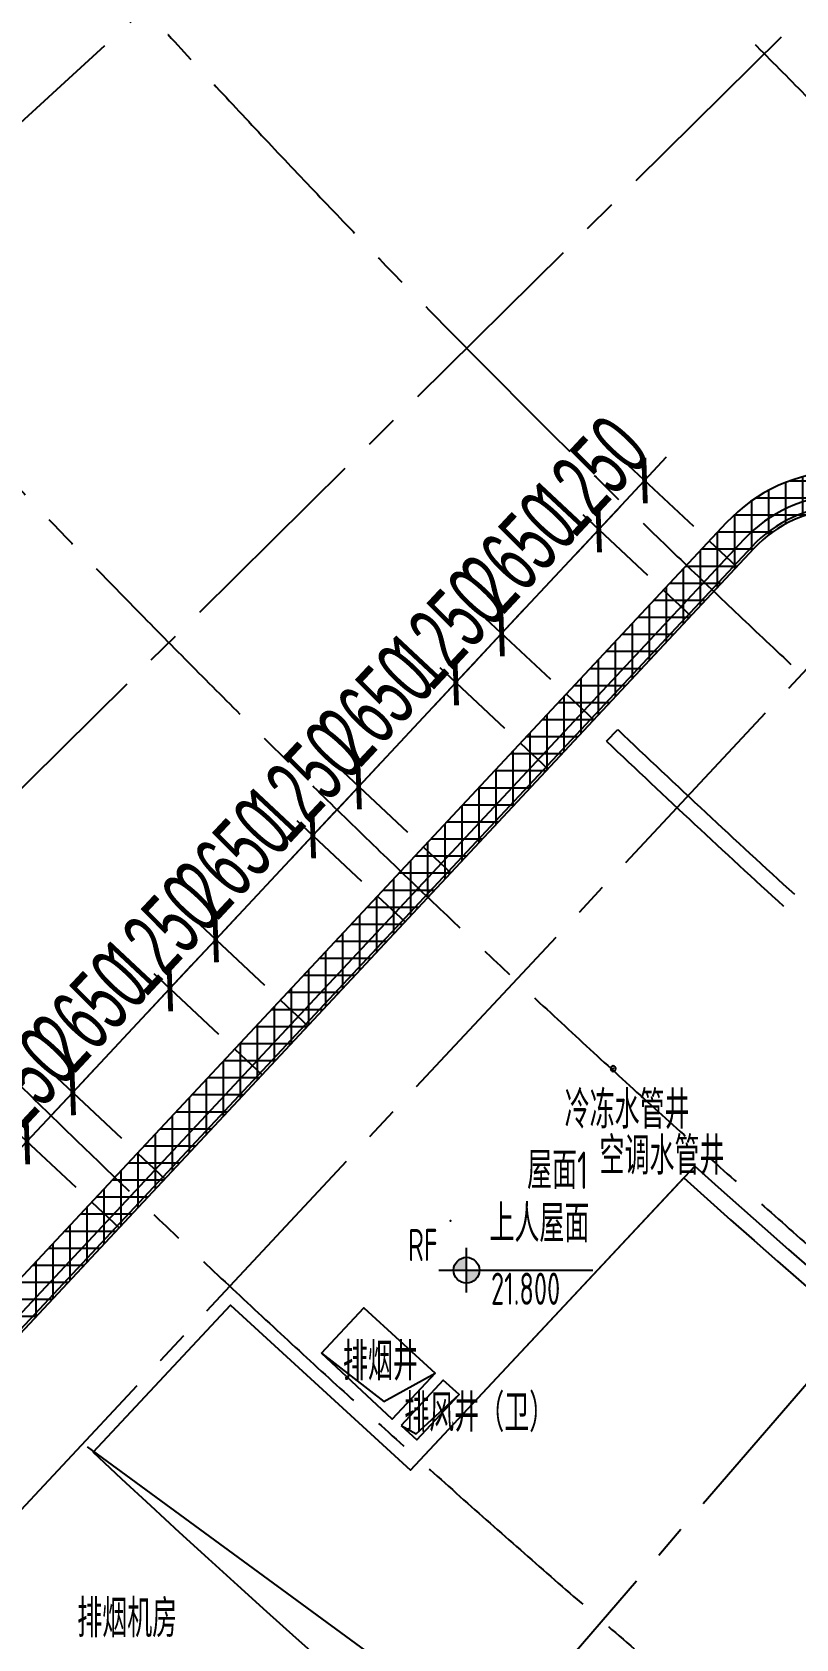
# Model space of a CAD drawing. Extents: x -668578 to 2331563, y -1202445 to 1620273.
# Drawn here: x 1274029 to 1288261, y 111001 to 140919 of the extents above; entities that cross this region are included whole.
import ezdxf
from ezdxf.enums import TextEntityAlignment as Align

# ---------------------------------------------------------------- set-up
doc = ezdxf.new("R2010")
doc.units = 0
doc.linetypes.add('CENTER2', pattern=[28.575000000000003, 19.05, -3.175, 3.175, -3.175])
doc.linetypes.add('Continuous-STLayerSet-Col', pattern=[0])
doc.layers.get('0').update_dxf_attribs({"color": 8})
doc.layers.get('Defpoints').update_dxf_attribs({"color": 8})
for name, color, linetype in [('#填充层', 8, 'Continuous'), ('#幕墙线-平面', 8, 'Continuous'), ('#标注', 8, 'Continuous'), ('#轴线', 8, 'CENTER2'), ('A-BEAM-PLAN-C', 8, 'Continuous'), ('A-DIMS-150', 8, 'Continuous'), ('A-ROOF-DRAN', 8, 'Continuous'), ('A-SYMB', 8, 'Continuous'), ('dim', 8, 'Continuous'), ('WALL', 8, 'Continuous'), ('外轮廓', 8, 'Continuous'), ('建-文字', 8, 'Continuous'), ('建-符号', 8, 'Continuous'), ('水-消防-消火栓-标识', 8, 'Continuous')]:
    doc.layers.add(name, color=color, linetype=linetype)
doc.styles.add('ECADI', font='hzs.shx', dxfattribs={"width": 0.7, "bigfont": 'hztxt.shx'})
doc.styles.add('JHZX', font='jrs.shx', dxfattribs={"width": 0.6, "bigfont": 'jhz.shx'})
doc.styles.add('XD2008', font='xd-hzs.shx', dxfattribs={"width": 0.7, "bigfont": 'xd-hztxt.shx'})
doc.dimstyles.new('JZBZ-400', dxfattribs={"dimscale": 400, "dimtxt": 3, "dimasz": 1.5, "dimexe": 1, "dimexo": 1, "dimgap": 0.5, "dimtad": 1, "dimdec": 0, "dimdsep": 46, "dimtxsty": 'JHZX', "dimblk1": 'ARCHTICK', "dimblk2": 'ARCHTICK', "dimsah": 1, "dimcen": 0, "dimclrd": 1, "dimclre": 1, "dimclrt": 2, "dimazin": 2, "dimtfac": 1, "dimtdec": 0, "dimtix": 1, "dimtmove": 0, "dimatfit": 3, "dimfxl": 0, "dimtolj": 1, "dimlwd": -1, "dimlwe": -1, "dimarcsym": 0})

# ---------------------------------------------------------------- blocks, each defined once
blk = doc.blocks.new('_ARCHTICK')
at = {"color": 0, "linetype": 'ByBlock', "const_width": 0.15}
blk.add_lwpolyline([(-0.5, -0.5), (0.5, 0.5)], dxfattribs=at)
blk = doc.blocks.new('*D2939')
at = {"layer": '#标注', "ltscale": 300, "transparency": 16777216}
for p, q in [((-1772.791618300945, -1481.365197545436), (-9341.748198340536, -7862.657879242006)), ((165913.7732030131, -92055.65823940704), (164727.0996400029, -101884.2800072265))]:
    blk.add_line(p, q, dxfattribs=at)
blk.add_arc((197092.1482162317, 166179.1797920645), 269610.2124900237, 220.1338192809485, 263.1156299250187, dxfattribs=at)
at = {"layer": 'Defpoints', "color": 0, "ltscale": 300, "transparency": 16777216}
for p in [(197092.1482162317, 166179.1797920645), (-1466.975190824596, -1223.535190204158), (40379.67516651106, -53208.30268940322), (165961.7196095993, -91658.54220838404)]:
    blk.add_point(p, dxfattribs=at)
at = {"layer": '#标注', "ltscale": 300, "transparency": 16777216, "xscale": 600, "yscale": 600, "zscale": 600}
for p, rotation in [((-9035.931770864163, -7604.827871900749), 130.1338192809485), ((164775.0460465892, -101487.1639762035), 353.1156299250187)]:
    blk.add_blockref('_ARCHTICK', p, dxfattribs=dict(at, rotation=rotation))
at = {"layer": '#标注', "ltscale": 300, "transparency": 16777216, "insert": (69341.55334645722, -70334.48968467087), "char_height": 1200, "attachment_point": 5, "rotation": 331.6247246029835, "style": 'JHZX'}
blk.add_mtext('\\A1;42.98°', dxfattribs=at)
blk = doc.blocks.new('ECADI-TAG-HGHT')
h = blk.add_hatch(color=253)
h.paths.add_polyline_path([(9.094947017729282e-13, 5.684341886080801e-14), (9.094947017729282e-13, -1.199999999999989, 0.4142135623730982), (1.200000000000728, 5.684341886080801e-14)])
h.paths.add_polyline_path([(9.094947017729282e-13, 1.200000000000045, 0.4142135623730982), (-1.199999999998909, 5.684341886080801e-14), (9.094947017729282e-13, 5.684341886080801e-14)])
at = {"color": 253}
for p, q in [((9.094947017729282e-13, -2.079999999999984), (9.094947017729282e-13, 2.080000000000041)), ((-2.566666666664787, 5.684341886080801e-14), (11.76789873223424, 5.684341886080801e-14))]:
    blk.add_line(p, q, dxfattribs=at)
blk.add_circle((9.094947017729282e-13, 5.684341886080801e-14), 1.2, dxfattribs=at)
blk.add_point((-1.480769230767692, 4.600000000000023), dxfattribs=at)
at = {"color": 253, "style": 'ECADI', "width": 0.7}
blk.add_attdef('FL', text='', height=3, dxfattribs=at).set_placement((-2.688785023899072, 0.8460084216580981), align=Align.RIGHT)
for tag, p in [('F.F.L.', (2.283611041904805, 0.8460084216580981)), ('T.O.S.', (2.283611041904805, -3.225743375131856))]:
    blk.add_attdef(tag, p, '', height=3, dxfattribs=at)
blk = doc.blocks.new('立管-R75-1')
at = {"linetype": 'Continuous'}
blk.add_circle((0, 0), 75, dxfattribs=at)
blk.add_point((0, 0), dxfattribs=at)
blk = doc.blocks.new('*D3409')
at = {"layer": '#标注', "ltscale": 300, "transparency": 16777216}
for p, q in [((28318.04249875421, -8377.564592248407), (27111.30790520566, -7249.128757148697)), ((25592.93639395318, -9458.495447493755), (27403.47020439994, -7522.334157771595)), ((26507.50868836265, -10313.72588202219), (25300.7740947589, -9185.290046870858))]:
    blk.add_line(p, q, dxfattribs=at)
at = {"layer": 'Defpoints', "color": 0, "ltscale": 300, "transparency": 16777216}
for p in [(27403.47020439994, -7522.334157771595), (28610.20479794848, -8650.769992871305), (26799.67098755692, -10586.93128264509)]:
    blk.add_point(p, dxfattribs=at)
at = {"layer": '#标注', "ltscale": 300, "transparency": 16777216, "xscale": 600, "yscale": 600, "zscale": 600}
for p, rotation in [((27403.47020439994, -7522.334157771595), 46.92042012942304), ((25592.93639395318, -9458.495447493755), 226.920420129423)]:
    blk.add_blockref('_ARCHTICK', p, dxfattribs=dict(at, rotation=rotation))
at = {"layer": '#标注', "ltscale": 300, "transparency": 16777216, "insert": (25913.87870078802, -7944.00400138688), "char_height": 1200, "attachment_point": 5, "rotation": 46.92042012942304, "style": 'JHZX'}
blk.add_mtext('\\A1;2651', dxfattribs=at)
blk = doc.blocks.new('*D3410')
at = {"layer": '#标注', "ltscale": 300, "transparency": 16777216}
for p, q in [((28257.35174314903, -6609.204354898458), (28667.15984408338, -6170.960906107053)), ((29172.01710583489, -7464.521818984798), (27965.18944395476, -6335.998954275561)), ((27403.47020437403, -7522.334157747373), (28257.35174314903, -6609.204354898458)), ((28318.04249875421, -8377.564592248407), (27111.30790517976, -7249.128757124476)), ((27403.47020437403, -7522.334157747373), (26993.66210343969, -7960.577606538778))]:
    blk.add_line(p, q, dxfattribs=at)
at = {"layer": 'Defpoints', "color": 0, "ltscale": 300, "transparency": 16777216}
for p in [(28257.35174314903, -6609.204354898458), (29464.17940502916, -7737.727219607696), (28610.20479794848, -8650.769992871305)]:
    blk.add_point(p, dxfattribs=at)
at = {"layer": '#标注', "ltscale": 300, "transparency": 16777216, "xscale": 600, "yscale": 600, "zscale": 600}
for p, rotation in [((28257.35174314903, -6609.204354898458), 226.920420129423), ((27403.47020437403, -7522.334157747373), 46.92042012942304)]:
    blk.add_blockref('_ARCHTICK', p, dxfattribs=dict(at, rotation=rotation))
at = {"layer": '#标注', "ltscale": 300, "transparency": 16777216, "insert": (27246.08637537299, -6519.358455077121), "char_height": 1200, "attachment_point": 5, "rotation": 46.92042012942304, "style": 'JHZX'}
blk.add_mtext('\\A1;1250', dxfattribs=at)
blk = doc.blocks.new('*D3411')
at = {"layer": '#标注', "ltscale": 300, "transparency": 16777216}
for p, q in [((30981.86448060126, -5529.047002880397), (29775.06056110193, -4400.546340031822)), ((30067.2228602962, -4673.751740654719), (30477.03096123054, -4235.508291863314)), ((28257.35174309411, -6609.204354847101), (30067.2228602962, -4673.751740654719)), ((29172.01710583489, -7464.521818984798), (27965.18944389984, -6335.998954224204)), ((28257.35174309411, -6609.204354847101), (27847.54364215977, -7047.447803638506))]:
    blk.add_line(p, q, dxfattribs=at)
at = {"layer": 'Defpoints', "color": 0, "ltscale": 300, "transparency": 16777216}
for p in [(30067.2228602962, -4673.751740654719), (31274.02677979553, -5802.252403503295), (29464.17940502916, -7737.727219607696)]:
    blk.add_point(p, dxfattribs=at)
at = {"layer": '#标注', "ltscale": 300, "transparency": 16777216, "xscale": 600, "yscale": 600, "zscale": 600}
for p, rotation in [((30067.2228602962, -4673.751740654719), 226.920420129423), ((28257.35174309411, -6609.204354847101), 46.92042012942304)]:
    blk.add_blockref('_ARCHTICK', p, dxfattribs=dict(at, rotation=rotation))
at = {"layer": '#标注', "ltscale": 300, "transparency": 16777216, "insert": (28577.96270330662, -5095.067246505116), "char_height": 1200, "attachment_point": 5, "rotation": 46.92042012942304, "style": 'JHZX'}
blk.add_mtext('\\A1;2650', dxfattribs=at)
blk = doc.blocks.new('*D3412')
at = {"layer": '#标注', "ltscale": 300, "transparency": 16777216}
for p, q in [((31835.74555459256, -4615.916765405074), (30628.94209985109, -3487.41653715863)), ((30921.10439904536, -3760.621937781527), (31330.91249997971, -3322.378488990122)), ((30067.2228602703, -4673.751740630505), (30921.10439904536, -3760.621937781527)), ((30981.86448060126, -5529.047002880397), (29775.06056107603, -4400.546340007608)), ((30067.2228602703, -4673.751740630505), (29657.41475933596, -5111.99518942191))]:
    blk.add_line(p, q, dxfattribs=at)
at = {"layer": 'Defpoints', "color": 0, "ltscale": 300, "transparency": 16777216}
for p in [(30921.10439904536, -3760.621937781527), (32127.90785378683, -4889.122166027972), (31274.02677979553, -5802.252403503295)]:
    blk.add_point(p, dxfattribs=at)
at = {"layer": '#标注', "ltscale": 300, "transparency": 16777216, "xscale": 600, "yscale": 600, "zscale": 600}
for p, rotation in [((30921.10439904536, -3760.621937781527), 226.920420129423), ((30067.2228602703, -4673.751740630505), 46.92042012942304)]:
    blk.add_blockref('_ARCHTICK', p, dxfattribs=dict(at, rotation=rotation))
at = {"layer": '#标注', "ltscale": 300, "transparency": 16777216, "insert": (29909.83903126929, -3670.77603796022), "char_height": 1200, "attachment_point": 5, "rotation": 46.92042012942304, "style": 'JHZX'}
blk.add_mtext('\\A1;1250', dxfattribs=at)
blk = doc.blocks.new('*D3413')
at = {"layer": '#标注', "ltscale": 300, "transparency": 16777216}
for p, q in [((32730.97551619235, -1825.169323537843), (33140.7836171267, -1386.925874746437)), ((33645.5929293587, -2680.441949300674), (32438.81321699808, -1551.963922914945)), ((30921.10439899037, -3760.621937730108), (32730.97551619235, -1825.169323537843)), ((31835.74555459256, -4615.916765405074), (30628.94209979611, -3487.41653710721)), ((30921.10439899037, -3760.621937730108), (30511.29629805603, -4198.865386521513))]:
    blk.add_line(p, q, dxfattribs=at)
at = {"layer": 'Defpoints', "color": 0, "ltscale": 300, "transparency": 16777216}
for p in [(32730.97551619235, -1825.169323537843), (33937.75522855297, -2953.647349923571), (32127.90785378683, -4889.122166027972)]:
    blk.add_point(p, dxfattribs=at)
at = {"layer": '#标注', "ltscale": 300, "transparency": 16777216, "xscale": 600, "yscale": 600, "zscale": 600}
for p, rotation in [((32730.97551619235, -1825.169323537843), 226.920420129423), ((30921.10439899037, -3760.621937730108), 46.92042012942304)]:
    blk.add_blockref('_ARCHTICK', p, dxfattribs=dict(at, rotation=rotation))
at = {"layer": '#标注', "ltscale": 300, "transparency": 16777216, "insert": (31241.71535920282, -2246.484829388181), "char_height": 1200, "attachment_point": 5, "rotation": 46.92042012942304, "style": 'JHZX'}
blk.add_mtext('\\A1;2650', dxfattribs=at)
blk = doc.blocks.new('*D3320')
at = {"layer": '#标注', "ltscale": 300, "transparency": 16777216}
for p, q in [((33584.85705494131, -912.0395206643952), (33994.66515587566, -473.7960718729883)), ((34499.4744681079, -1767.312146427459), (33292.69475574703, -638.834120041498)), ((32730.97551616622, -1825.169323513406), (33584.85705494131, -912.0395206643952)), ((33645.5929293587, -2680.441949300674), (32438.81321697195, -1551.963922890509)), ((32730.97551616622, -1825.169323513406), (32321.16741523187, -2263.412772304811))]:
    blk.add_line(p, q, dxfattribs=at)
at = {"layer": 'Defpoints', "color": 0, "ltscale": 300, "transparency": 16777216}
for p in [(33584.85705494131, -912.0395206643952), (34791.63676730217, -2040.517547050356), (33937.75522855297, -2953.647349923571)]:
    blk.add_point(p, dxfattribs=at)
at = {"layer": '#标注', "ltscale": 300, "transparency": 16777216, "xscale": 600, "yscale": 600, "zscale": 600}
for p, rotation in [((33584.85705494131, -912.0395206643952), 226.920420129423), ((32730.97551616622, -1825.169323513406), 46.92042012942304)]:
    blk.add_blockref('_ARCHTICK', p, dxfattribs=dict(at, rotation=rotation))
at = {"layer": '#标注', "ltscale": 300, "transparency": 16777216, "insert": (32573.59168716522, -822.193620843107), "char_height": 1200, "attachment_point": 5, "rotation": 46.92042012942304, "style": 'JHZX'}
blk.add_mtext('\\A1;1250', dxfattribs=at)
blk = doc.blocks.new('*D3321')
at = {"layer": '#标注', "ltscale": 300, "transparency": 16777216}
for p, q in [((36309.20577087589, 167.9909521394802), (35102.42605851527, 1296.468978525219)), ((35394.58835770954, 1023.263577902322), (35804.39645864388, 1461.507026693729)), ((33584.85705488644, -912.0395206130888), (35394.58835770954, 1023.263577902322)), ((34499.4744681079, -1767.312146427459), (33292.69475569217, -638.8341199901915)), ((33584.85705488644, -912.0395206130888), (33175.04895395209, -1350.282969404494))]:
    blk.add_line(p, q, dxfattribs=at)
at = {"layer": 'Defpoints', "color": 0, "ltscale": 300, "transparency": 16777216}
for p in [(35394.58835770954, 1023.263577902322), (36601.36807007017, -105.2144484834171), (34791.63676730217, -2040.517547050356)]:
    blk.add_point(p, dxfattribs=at)
at = {"layer": '#标注', "ltscale": 300, "transparency": 16777216, "xscale": 600, "yscale": 600, "zscale": 600}
for p, rotation in [((35394.58835770954, 1023.263577902322), 226.920420129423), ((33584.85705488644, -912.0395206130888), 46.92042012942304)]:
    blk.add_blockref('_ARCHTICK', p, dxfattribs=dict(at, rotation=rotation))
at = {"layer": '#标注', "ltscale": 300, "transparency": 16777216, "insert": (33905.39810790945, 602.0228298904112), "char_height": 1200, "attachment_point": 5, "rotation": 46.92042012942304, "style": 'JHZX'}
blk.add_mtext('\\A1;2650', dxfattribs=at)
blk = doc.blocks.new('*D3322')
at = {"layer": '#标注', "ltscale": 300, "transparency": 16777216}
for p, q in [((37163.20245210743, 1081.293341754383), (35956.44741164328, 2209.748297075246)), ((36248.60971083755, 1936.542896452349), (36658.4178117719, 2374.786345243752)), ((35394.58835768363, 1023.263577926544), (36248.60971083755, 1936.542896452349)), ((36309.20577087589, 167.9909521394802), (35102.42605848936, 1296.468978549441)), ((35394.58835768363, 1023.263577926544), (34984.78025674929, 585.0201291351405))]:
    blk.add_line(p, q, dxfattribs=at)
at = {"layer": 'Defpoints', "color": 0, "ltscale": 300, "transparency": 16777216}
for p in [(36248.60971083755, 1936.542896452349), (37455.36475130171, 808.0879411314854), (36601.36807007017, -105.2144484834171)]:
    blk.add_point(p, dxfattribs=at)
at = {"layer": '#标注', "ltscale": 300, "transparency": 16777216, "xscale": 600, "yscale": 600, "zscale": 600}
for p, rotation in [((36248.60971083755, 1936.542896452349), 226.920420129423), ((35394.58835768363, 1023.263577926544), 46.92042012942304)]:
    blk.add_blockref('_ARCHTICK', p, dxfattribs=dict(at, rotation=rotation))
at = {"layer": '#标注', "ltscale": 300, "transparency": 16777216, "insert": (35237.27443587205, 2026.314038435241), "char_height": 1200, "attachment_point": 5, "rotation": 46.92042012942304, "style": 'JHZX'}
blk.add_mtext('\\A1;1250', dxfattribs=at)
blk = doc.blocks.new('*D3323')
at = {"layer": '#标注', "ltscale": 300, "transparency": 16777216}
for p, q in [((38058.48082798438, 3871.995510696212), (38468.28892891872, 4310.238959487615)), ((38973.07356925435, 3016.745955998165), (37766.31852879011, 4145.200911319109)), ((36248.60971078239, 1936.542896503932), (38058.48082798438, 3871.995510696212)), ((37163.20245210743, 1081.293341754383), (35956.44741158812, 2209.748297126829)), ((36248.60971078239, 1936.542896503932), (35838.80160984804, 1498.299447712525))]:
    blk.add_line(p, q, dxfattribs=at)
at = {"layer": 'Defpoints', "color": 0, "ltscale": 300, "transparency": 16777216}
for p in [(38058.48082798438, 3871.995510696212), (39265.23586844862, 2743.540555375268), (37455.36475130171, 808.0879411314854)]:
    blk.add_point(p, dxfattribs=at)
at = {"layer": '#标注', "ltscale": 300, "transparency": 16777216, "xscale": 600, "yscale": 600, "zscale": 600}
for p, rotation in [((38058.48082798438, 3871.995510696212), 226.920420129423), ((36248.60971078239, 1936.542896503932), 46.92042012942304)]:
    blk.add_blockref('_ARCHTICK', p, dxfattribs=dict(at, rotation=rotation))
at = {"layer": '#标注', "ltscale": 300, "transparency": 16777216, "insert": (36569.22067099484, 3450.680004845864), "char_height": 1200, "attachment_point": 5, "rotation": 46.92042012942304, "style": 'JHZX'}
blk.add_mtext('\\A1;2650', dxfattribs=at)
blk = doc.blocks.new('*D3324')
at = {"layer": '#标注', "ltscale": 300, "transparency": 16777216}
for p, q in [((38912.36236673355, 4785.125313569293), (39322.17046766789, 5223.3687623607)), ((39826.95510800333, 3929.875758871429), (38620.20006753928, 5058.33071419219)), ((38058.48082795854, 3871.995510720371), (38912.36236673355, 4785.125313569293)), ((38973.07356925435, 3016.745955998165), (37766.31852876427, 4145.200911343269)), ((38058.48082795854, 3871.995510720371), (37648.6727270242, 3433.752061928964))]:
    blk.add_line(p, q, dxfattribs=at)
at = {"layer": 'Defpoints', "color": 0, "ltscale": 300, "transparency": 16777216}
for p in [(38912.36236673355, 4785.125313569293), (40119.1174071976, 3656.670358248532), (39265.23586844862, 2743.540555375268)]:
    blk.add_point(p, dxfattribs=at)
at = {"layer": '#标注', "ltscale": 300, "transparency": 16777216, "xscale": 600, "yscale": 600, "zscale": 600}
for p, rotation in [((38912.36236673355, 4785.125313569293), 226.920420129423), ((38058.48082795854, 3871.995510720371), 46.92042012942304)]:
    blk.add_blockref('_ARCHTICK', p, dxfattribs=dict(at, rotation=rotation))
at = {"layer": '#标注', "ltscale": 300, "transparency": 16777216, "insert": (37901.09699895751, 4874.971213390625), "char_height": 1200, "attachment_point": 5, "rotation": 46.92042012942304, "style": 'JHZX'}
blk.add_mtext('\\A1;1250', dxfattribs=at)
blk = doc.blocks.new('DSGDFG')
at = {"layer": '#标注', "ltscale": 300}
blk.add_arc((197092.151355247, 166179.1920613433), 257800.0000000007, 220.1360728823768, 263.1156295571803, dxfattribs=at)
at = {"layer": '#轴线', "ltscale": 200}
for p, q in [((5300.728111918317, -8926.023199994816), (57145.9930844896, 38408.60551946171)), ((62298.49564753915, 32984.1456784101), (12368.24586452194, -16353.94425698812)), ((19724.38659046893, -23495.59565270622), (67661.09722471028, 27767.29868993422)), ((73225.44183079689, 22766.19309826035), (27342.7495747616, -30356.82997879386))]:
    blk.add_line(p, q, dxfattribs=at)
for radius in [206950.0000000004, 212800.0000000004, 220600.0000000004, 228400.0000000004, 236200.0000000004, 244000.0000000004, 251800.0000000004, 257800.0000000004]:
    blk.add_arc((197092.1513552468, 166179.1920613431), radius, 218.4388923744016, 265.1405841852512, dxfattribs=at)
at = {"layer": '#标注', "ltscale": 300}
dim = blk.add_angular_dim_3p(base=(40379.67516651106, -53208.30268940322), center=(197092.1482162317, 166179.1797920645), p1=(-1466.975190824596, -1223.535190204158), p2=(165961.7196095993, -91658.54220838402), dimstyle='JZBZ-400', override={"dimclrd": 256, "dimclre": 256, "dimclrt": 256}, dxfattribs=at)
dim.commit()
dim.dimension.update_dxf_attribs({"geometry": '*D2939', "text_midpoint": (69341.55334645722, -70334.48968467087)})
blk = doc.blocks.new('YD')
at = {"layer": '#填充层', "ltscale": 5}
h = blk.add_hatch(dxfattribs=at)
h.set_pattern_fill('ANTOTI', color=256, scale=200, angle=45)
h.set_pattern_definition([(90, (-1246529.603847814, -127785.1802290026), (-317.5, 0), []), (180, (-1246529.603847814, -127785.1802290026), (0, -317.5), [])])
edge = h.paths.add_edge_path(flags=16)
edge.add_line((40946.61178736039, 3516.753132369908), (14650.6208875638, -24603.83725053715))
edge.add_arc((16378.78789034067, -26208.63881676878), 2358.378522728337, 137.1197600460366, 226.7493288149773)
edge.add_arc((192511.3871524155, 162303.9342696447), 260349.9980364952, 226.942719458952, 258.857721494596)
edge.add_arc((142654.1230129132, -90833.15856356034), 2349.737284795294, 258.851344741472, 348.5969613650525)
edge.add_line((144957.4781065462, -91297.72354307515), (153512.7646732167, -48901.72757195419))
edge.add_arc((151209.198546927, -48436.88017569559), 2349.999999999591, 348.5912288879845, 438.9113926627434)
edge.add_arc((192511.3880817397, 162303.936087817), 212399.9999994909, 245.84810402458749, 258.91139266272387, ccw=False)
edge.add_arc((95848.02380310395, -53265.67333362541), 23850.00000003809, 65.84810402457559, 75.29128432602731)
edge.add_arc((95848.02380312094, -53265.67333355648), 23849.99999996711, 75.29128432602475, 87.1003230833718)
edge.add_line((97054.53110914351, -29446.20986103163), (95502.57456601877, -29367.59990786995))
edge.add_arc((96724.7589061493, -5245.38218900685), 24153.1596739949, 240.4825347756992, 267.0995131255706, ccw=False)
edge.add_arc((192530.9687866459, 162330.5021008409), 217182.779635163, 226.9475356490689, 240.26928657971712, ccw=False)
edge.add_arc((42662.87701633316, 1914.787702096684), 2347.734988445398, 46.89114117351777, 136.9728308339699)
edge = h.paths.add_edge_path()
edge.add_line((40435.11222210433, 3994.632086007958), (14138.55912524718, -24126.55950311759))
edge.add_arc((16378.78789034067, -26208.63881676871), 3058.378522728378, 137.0954674065431, 226.7728816427173)
edge.add_arc((192511.3871524166, 162303.9342696439), 261049.9980364946, 226.9424768230808, 258.8577214945957)
edge.add_arc((142654.1521201693, -90833.20216269807), 3049.700132403243, 258.8521134943776, 348.5977301179537)
edge.add_line((145643.6613679554, -91436.11621543068), (154198.9333065797, -49040.19275381848))
edge.add_arc((151209.1985469267, -48436.88017569555), 3049.999999999778, 348.591228887984, 438.9113926627389)
edge.add_arc((192511.3880817376, 162303.9360878159), 211699.9999994892, 245.8481040245878, 258.9113926627243, ccw=False)
edge.add_arc((95848.02380310395, -53265.67333362244), 24550.00000003527, 65.84810402457389, 75.29128432602548)
edge.add_arc((95848.02380312141, -53265.67333355657), 24549.99999996711, 75.29128432602585, 87.1003230833733)
edge.add_line((97089.94222504343, -28747.106111313), (95537.98568191892, -28668.49615815132))
edge.add_arc((96724.7528751751, -5245.402937542211), 23453.13864693452, 240.4856842433272, 267.09950110078705, ccw=False)
edge.add_arc((192530.9687866475, 162330.5021008404), 216482.7796351638, 226.9475356490685, 240.2689395590359, ccw=False)
edge.add_arc((42662.86121079116, 1915.249691227102), 3047.408193911487, 46.89794227433863, 136.9728721995045)
at = {"layer": '#幕墙线-平面'}
for points in [[(40435.11222210433, 3994.632086007958), (14138.55912524718, -24126.55950311759, 0.4125654795315113), (14284.12874364667, -28437.10964840582, 0.1401637349170872), (142064.5168714751, -93825.35877141323, 0.4129137640716636), (145643.6613679554, -91436.11621543068), (154198.9333065797, -49040.19275381848, 0.415851172573542), (151795.7954180853, -45443.82085273754, -0.05706115868157192), (105892.8305461719, -30864.68323282224, 0.0412269805762971), (102081.3935101812, -29520.19793099842, 0.0515723014490322), (97089.94222504343, -28747.106111313), (95537.98568191892, -28668.49615815132, -0.1166494918624815), (85170.77498157625, -25655.08954039252, -0.05819113912414546), (44745.15521857492, 4140.277413631193, 0.4145966523742453)], [(40946.61178736039, 3516.753132369908), (14650.6208875638, -24603.83725053715, 0.4123212013457855), (14762.84691924974, -27926.3943390757, 0.1401626554194798), (142199.7890778044, -93138.55353687094, 0.4129137640716747), (144957.4781065462, -91297.72354307515), (153512.7646732167, -48901.72757195418, 0.4158511725735675), (151661.1666279833, -46130.75250062982, -0.05706115868157139), (105606.4205779387, -31503.40800147968, 0.0412269805762976), (101903.6599543788, -30197.25832944296, 0.05157230144903052), (97054.53110914351, -29446.20986103163), (95502.57456601877, -29367.59990786995, -0.1166634742026788), (84824.76658793679, -26263.59583964749, -0.0581926584149159), (44267.28778878669, 3628.767179571776, 0.4146312175975629)]]:
    blk.add_lwpolyline(points, format="xyb", close=True, dxfattribs=at)
at = {"layer": '#幕墙线-平面', "ltscale": 300}
for points in [[(40119.09320005914, 3656.692994711178), (40630.38098388514, 3178.580027394622)], [(39265.21212606784, 2743.56275723585), (39776.33046026272, 2265.608244841365)], [(37455.36475130171, 808.0879411314672), (37966.62832798925, 329.997610277569)], [(36601.31965482561, -105.169174653347), (37112.43798902049, -583.1236870478315)], [(34791.63630254427, -2040.517112448259), (35302.87567209313, -2518.584806839499)], [(33937.75522855297, -2953.647349923587), (34448.87356274785, -3431.601862318072)], [(32127.90785378683, -4889.12216602797), (32639.12301619723, -5367.167223956552)], [(31274.02677979553, -5802.252403503298), (31785.14511399041, -6280.206915897783)], [(29464.17940502916, -7737.727219607696), (29975.37036030111, -8215.749641073737)], [(28610.2983310381, -8650.857457083024), (29121.41666523297, -9128.811969477509)]]:
    blk.add_lwpolyline(points, dxfattribs=at)
at = {"layer": '#标注', "ltscale": 300}
for base, p1, p2, picture, middle in [((38912.36236673355, 4785.125313569293), (39265.23586844862, 2743.540555375264), (40119.1174071976, 3656.670358248535), '*D3324', (37901.09699895751, 4874.971213390625)), ((38058.48082798438, 3871.995510696212), (37455.36475130171, 808.0879411314818), (39265.23586844862, 2743.540555375264), '*D3323', (36569.22067099484, 3450.680004845864)), ((36248.60971083755, 1936.542896452349), (36601.36807007017, -105.2144484834134), (37455.36475130171, 808.0879411314818), '*D3322', (35237.27443587205, 2026.314038435241)), ((35394.58835770954, 1023.263577902322), (34791.63676730217, -2040.51754705036), (36601.36807007017, -105.2144484834134), '*D3321', (33905.39810790945, 602.0228298904112)), ((33584.85705494131, -912.0395206643952), (33937.75522855297, -2953.647349923573), (34791.63676730217, -2040.51754705036), '*D3320', (32573.59168716522, -822.193620843107)), ((32730.97551619235, -1825.169323537843), (32127.90785378683, -4889.12216602797), (33937.75522855297, -2953.647349923573), '*D3413', (31241.71535920282, -2246.484829388181)), ((30921.10439904536, -3760.621937781527), (31274.02677979553, -5802.252403503298), (32127.90785378683, -4889.12216602797), '*D3412', (29909.83903126929, -3670.77603796022)), ((30067.2228602962, -4673.751740654719), (29464.17940502916, -7737.727219607696), (31274.02677979553, -5802.252403503298), '*D3411', (28577.96270330662, -5095.067246505116)), ((28257.35174314903, -6609.204354898458), (28610.20479794848, -8650.769992871312), (29464.17940502916, -7737.727219607696), '*D3410', (27246.08637537299, -6519.358455077121)), ((27403.47020439994, -7522.334157771595), (26799.67098755692, -10586.93128264509), (28610.20479794848, -8650.769992871312), '*D3409', (25913.87870078802, -7944.00400138688))]:
    dim = blk.add_linear_dim(base=base, p1=p1, p2=p2, angle=226.920420129423, dimstyle='JZBZ-400', override={"dimclrd": 256, "dimclre": 256, "dimclrt": 256, "dimtmove": 1}, dxfattribs=at)
    dim.commit()
    dim.dimension.update_dxf_attribs({"geometry": picture, "text_midpoint": middle})

msp = doc.modelspace()

# ---------------------------------------------------------------- linework, layer by layer
at = {"layer": 'A-BEAM-PLAN-C', "linetype": 'Continuous-STLayerSet-Col'}
for points in [[(1279424.195773733, 116322.3735704584), (1280210.451555654, 117163.1852686668), (1281540.978956347, 115950.6541301172), (1280738.926119725, 115092.9492672467)], [(1280903.072236314, 114975.6650074776), (1281200.098477408, 114707.6610430072), (1281986.594895168, 115548.7300740491), (1281689.400542208, 115816.5542618801)]]:
    msp.add_lwpolyline(points, close=True, dxfattribs=at)
at = {"layer": 'A-DIMS-150'}
for points in [[(1279424.195773733, 116322.3735704584), (1280586.149688699, 115422.4676443328), (1281540.978956347, 115950.6541301172)], [(1280903.072236314, 114975.6650074776), (1281188.149688699, 114821.4676443328), (1281986.594895029, 115548.7300741736)]]:
    msp.add_lwpolyline(points, dxfattribs=at)
at = {"layer": 'A-ROOF-DRAN'}
msp.add_line((1284735.189862562, 127713.8735973697), (1284941.849418902, 127931.340440297), dxfattribs=at)
for centre, radius, end in [((1439040.991931084, 290089.1163175978), 223700.0000010335, 227.6119834144885), ((1439040.991932295, 290089.1163188821), 224000.0000027992, 227.6110571728205)]:
    msp.add_arc(centre, radius, 226.4596543510596, end, dxfattribs=at)
at = {"layer": 'WALL'}
for points in [[(1287293.533937171, 131472.600906686), (1260997.333741212, 103351.7867051869, 0.4124196948266817), (1261121.467882162, 99676.39887791823, 0.1401630578287699), (1388681.081423358, 34401.33910836661, 0.4129137640716697), (1391732.147404863, 36438.03073151477), (1400287.428747232, 78834.0008063826, 0.4158511725735574), (1398238.852186548, 81899.76045976285, -0.05706115868157187), (1352238.313700121, 96509.88821632913, 0.04122698057629684), (1348496.740072122, 97829.72918471842, 0.05157230144903188), (1343596.781784064, 98588.65027858477), (1342044.82524094, 98667.26023174645, -0.1166585536428343), (1331477.946571351, 101738.907090422, -0.05819211921334685), (1290967.558575811, 131596.6296350241, 0.4146172761597979), (1287293.533937171, 131472.600906686)], [(1287439.678965651, 131336.0665176204), (1261143.645352062, 103215.4304571399, 0.4123421222924744), (1261258.252972438, 99822.30962520637, 0.1401627375944511), (1388719.730625166, 34597.56917537874, 0.4129137640717036), (1391536.095044461, 36477.57149504495), (1400091.380566271, 78873.56228691523, 0.4158511725735515), (1398200.386817947, 81703.49427465102, -0.05706115868157177), (1352156.482280626, 96327.39542528414, 0.04122698057629631), (1348445.959056179, 97636.28335659145, 0.05157230144903263), (1343586.664322379, 98388.90635009375), (1342034.707779254, 98467.51630325543, -0.116662496444477), (1331379.085812467, 101565.048844041, -0.0581925508730058), (1290831.025024443, 131450.4838538641, 0.4146282557356435)]]:
    msp.add_lwpolyline(points, format="xyb", close=True, dxfattribs=at)
at = {"layer": '外轮廓'}
for points in [[(1275163.843560677, 114474.9931882913), (1277725.145601728, 117214.0162495878), (1281081.681862523, 114141.7978863712), (1286376.16452433, 119803.6487247032, 0.0408493200723946), (1316092.634994843, 97248.78981120614), (1315512.166769374, 96311.44288969654), (1314932.713046338, 95375.73417113567), (1311116.897334406, 89213.90997775106), (1313402.538224311, 87776.48336892677), (1312323.233670163, 86033.60979603158, -0.04881984542341324), (1275163.843560677, 114474.9931882913)], [(1275163.843560677, 114474.9931882913), (1277725.145601728, 117214.0162495878), (1281081.681862523, 114141.7978863712), (1286171.215387357, 119584.4787855219, 0.04086051063672383), (1315934.674541607, 96993.71342244578), (1315512.166769374, 96311.44288969654), (1314932.713046338, 95375.73417113567), (1311116.897334406, 89213.90997775106), (1313402.538224311, 87776.48336892677), (1312323.233670163, 86033.60979603158, -0.04881984542341324), (1275163.843560677, 114474.9931882913)]]:
    msp.add_lwpolyline(points, format="xyb", close=True, dxfattribs=at)
at = {"layer": '建-符号'}
msp.add_lwpolyline([(1275054.208053486, 114577.3653891375), (1307148.649688699, 91073.46764433276), (1315934.674541607, 96993.71342244567)], dxfattribs=at)

# ---------------------------------------------------------------- block references
at = {"layer": '#标注'}
msp.add_blockref('DSGDFG', (1241948.888846766, 123909.9834137514), dxfattribs=at)
at = {"layer": 'A-SYMB'}
ref = msp.add_blockref('ECADI-TAG-HGHT', (1282123.649688699, 117865.4676443328), dxfattribs=dict(at, xscale=200, yscale=200, zscale=200))
ref.add_attrib('T.O.S.', '21.800', (1282580.37189708, 117220.3189693064), dxfattribs={"layer": '0', "height": 600, "style": 'ECADI', "width": 0.6999999999999998})
ref.add_attrib('FL', 'RF', dxfattribs={"layer": '0', "height": 600, "style": 'ECADI', "width": 0.6999999999999998}).set_placement((1281585.892683919, 118034.6693286645), align=Align.RIGHT)
at = {"layer": 'dim'}
msp.add_blockref('YD', (1246529.603847814, 127785.1802290026), dxfattribs=at)
at = {"layer": '水-消防-消火栓-标识', "xscale": -0.6666666665114463, "yscale": 0.6666666665114465, "zscale": 0.6666666665114466, "rotation": 229.9694631563766}
msp.add_blockref('立管-R75-1', (1284856.082424631, 121618.6973500669), dxfattribs=at)

# ---------------------------------------------------------------- texts
at = {"layer": '建-文字', "style": 'XD2008', "width": 0.7}
for s, p in [('冷冻水管井', (1283951.649688699, 120503.4676443328)), ('空调水管井', (1284602.217919566, 119645.2333794177)), ('屋面1', (1283252.149688699, 119375.9676443328)), ('上人屋面', (1282551.31607597, 118386.9676443328)), ('排烟井', (1279821.131794786, 115815.6875531552)), ('排风井（卫）', (1280964.649688699, 114860.9676443328)), ('排烟机房', (1274870.149688699, 111030.4676443328))]:
    msp.add_text(s, height=700, dxfattribs=at).set_placement(p)

doc.saveas('drawing.dxf')
